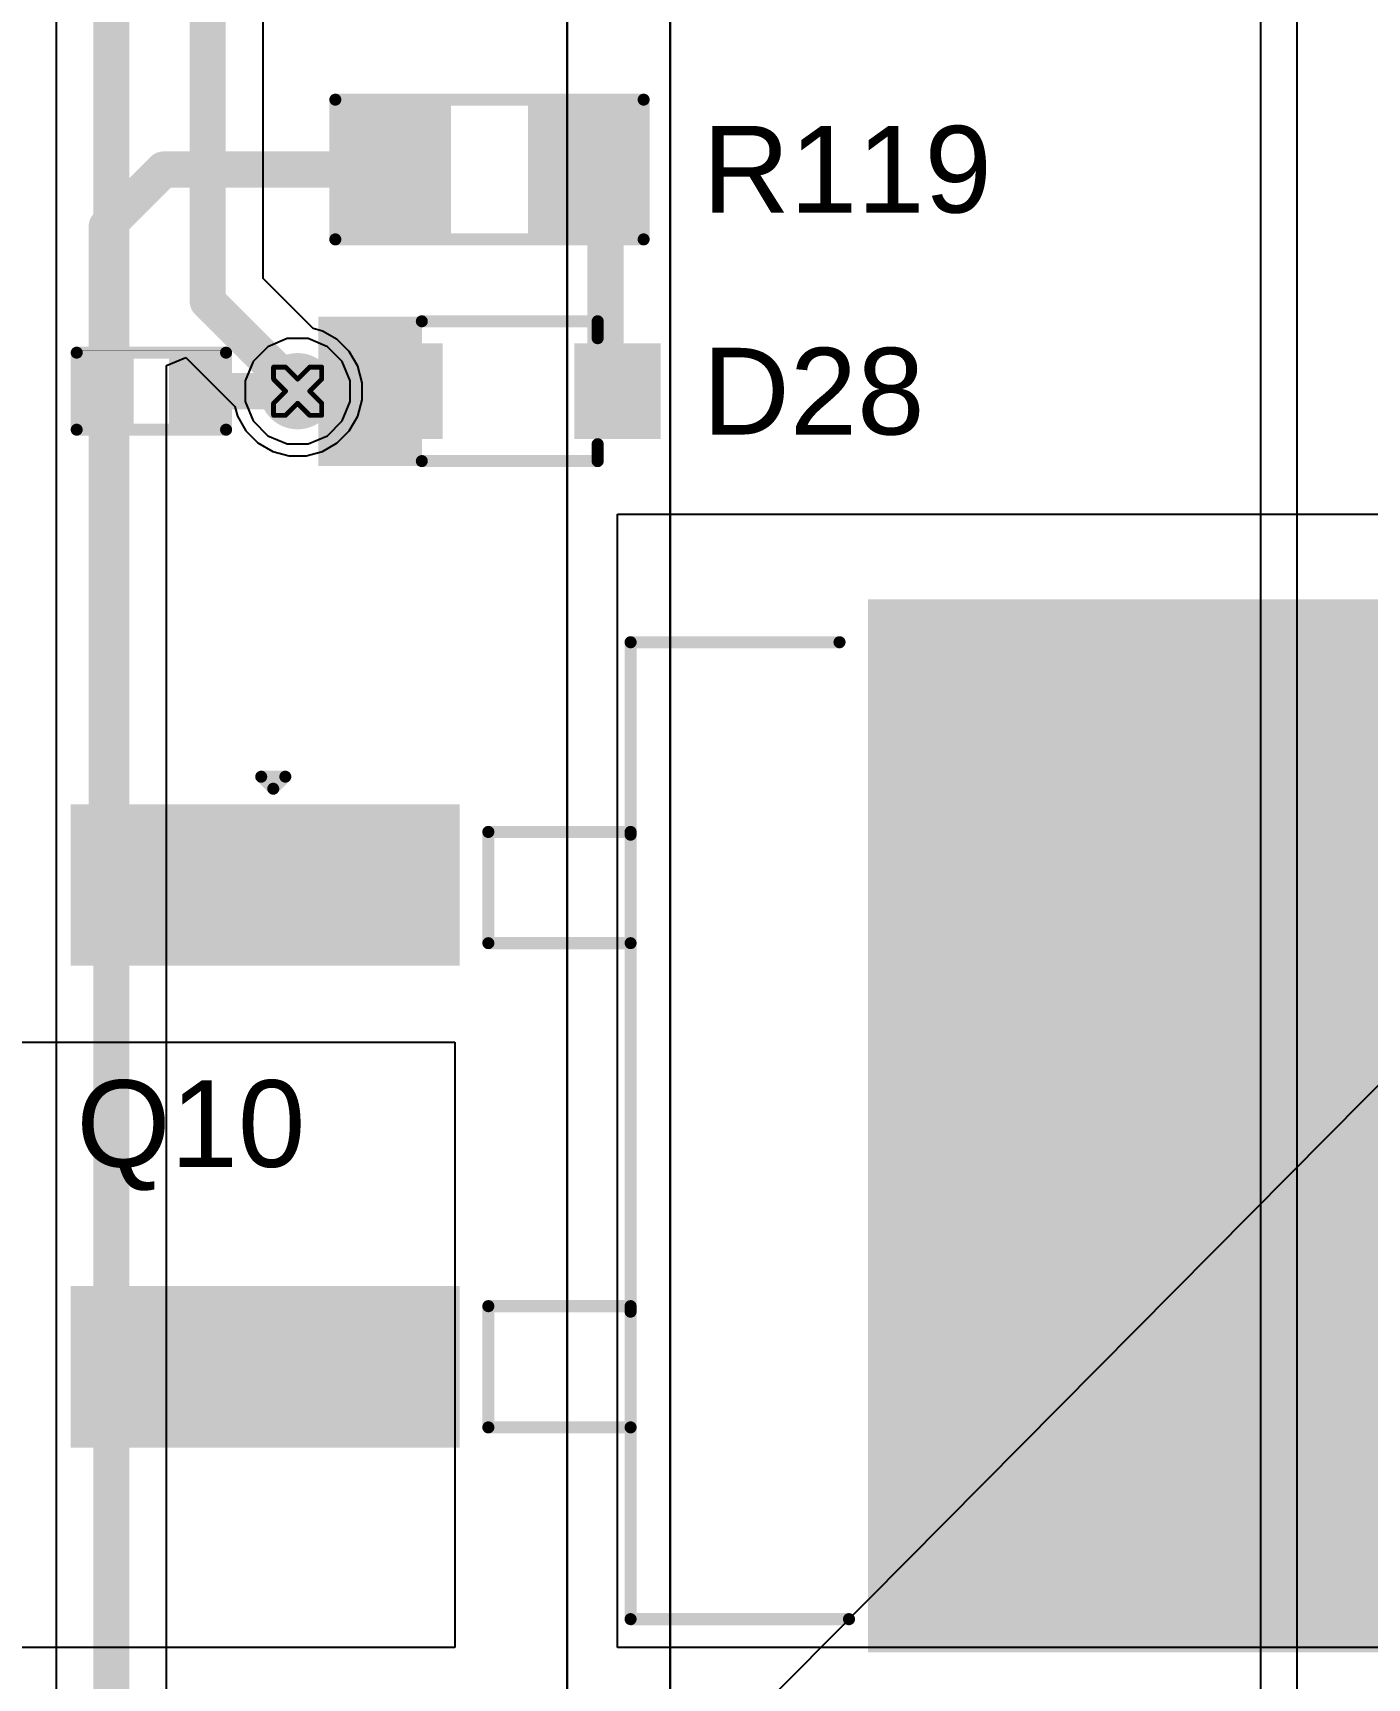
# Model space of a CAD drawing. Header units: inches. Extents: x 0 to 5379, y 0 to 5429.
# Drawn here: x 19.9 to 33.97, y 34.14 to 51.48 of the extents above; entities that cross this region are included whole.
import ezdxf

# ---------------------------------------------------------------- set-up
doc = ezdxf.new("R2010")
doc.units = ezdxf.units.IN
for name, color, linetype in [('Bottom Layer', 5, 'Continuous'), ('Bottom Solder', 6, 'Continuous'), ('Drill Drawing', 1, 'Continuous'), ('GND01', 16, 'Continuous'), ('GND02', 76, 'Continuous'), ('PWR', 156, 'Continuous'), ('SIG 01', 90, 'Continuous'), ('Top Layer', 1, 'Continuous'), ('Top Overlay', 2, 'Continuous'), ('Top Paste', 8, 'Continuous'), ('Top Solder', 216, 'Continuous'), ('Via Holes', 16, 'Continuous')]:
    doc.layers.add(name, color=color, linetype=linetype)
doc.styles.add('Arial', font='', dxfattribs={"height": 0.2})
doc.styles.get('Arial').set_extended_font_data('Arial')

# ---------------------------------------------------------------- blocks, each defined once
blk = doc.blocks.new('R___0402_88')
at = {"layer": 'Top Layer'}
for points in [[(-0.699, -0.318), (-0.699, 0.318), (-0.241, 0.318), (-0.241, -0.318)], [(0.241, -0.318), (0.241, 0.318), (0.699, 0.318), (0.699, -0.318)]]:
    blk.add_hatch(color=1, dxfattribs=at).paths.add_polyline_path(points)
at = {"layer": 'Top Paste'}
for points in [[(-0.699, -0.318), (-0.699, 0.318), (-0.241, 0.318), (-0.241, -0.318)], [(0.241, -0.318), (0.241, 0.318), (0.699, 0.318), (0.699, -0.318)]]:
    blk.add_hatch(color=8, dxfattribs=at).paths.add_polyline_path(points)
at = {"layer": 'Top Solder'}
for points in [[(-0.754, -0.373), (-0.754, 0.373), (-0.186, 0.373), (-0.186, -0.373)], [(0.186, -0.373), (0.186, 0.373), (0.754, 0.373), (0.754, -0.373)]]:
    blk.add_hatch(color=216, dxfattribs=at).paths.add_polyline_path(points)
at = {"layer": 'Top Overlay'}
for points in [[(0.787, 0.406, 0.127, 0.127, 0), (-0.787, 0.406, 0.127, 0.127, 0)], [(-0.787, 0.406, 0.127, 0.127, 0), (-0.787, -0.406, 0.127, 0.127, 0)], [(0.787, 0.406, 0.127, 0.127, 0), (0.787, -0.406, 0.127, 0.127, 0)], [(0.787, -0.406, 0.127, 0.127, 0), (-0.787, -0.406, 0.127, 0.127, 0)], [(0.813, -0.432, 0.00323, 0.00323, 0), (-0.813, -0.432, 0.00323, 0.00323, 0)]]:
    blk.add_lwpolyline(points, format="xyseb", dxfattribs=at)
for points in [[(-0.819, 0.406, 0.0635, 0.0635, 1), (-0.756, 0.406, 0.0635, 0.0635, 1)], [(-0.819, 0.406, 0.0635, 0.0635, 1), (-0.756, 0.406, 0.0635, 0.0635, 1)], [(0.756, 0.406, 0.0635, 0.0635, 1), (0.819, 0.406, 0.0635, 0.0635, 1)], [(0.756, 0.406, 0.0635, 0.0635, 1), (0.819, 0.406, 0.0635, 0.0635, 1)], [(-0.819, -0.406, 0.0635, 0.0635, 1), (-0.756, -0.406, 0.0635, 0.0635, 1)], [(-0.819, -0.406, 0.0635, 0.0635, 1), (-0.756, -0.406, 0.0635, 0.0635, 1)], [(0.756, -0.406, 0.0635, 0.0635, 1), (0.819, -0.406, 0.0635, 0.0635, 1)], [(0.756, -0.406, 0.0635, 0.0635, 1), (0.819, -0.406, 0.0635, 0.0635, 1)], [(-0.814, -0.432, 0.00161, 0.00161, 1), (-0.812, -0.432, 0.00161, 0.00161, 1)], [(0.812, -0.432, 0.00161, 0.00161, 1), (0.814, -0.432, 0.00161, 0.00161, 1)]]:
    blk.add_lwpolyline(points, format="xyseb", close=True, dxfattribs=at)
blk = doc.blocks.new('R___0805_89')
at = {"layer": 'Top Layer'}
for points in [[(-1.524, 0.635), (-0.508, 0.635), (-0.508, -0.635), (-1.524, -0.635)], [(0.508, 0.635), (1.524, 0.635), (1.524, -0.635), (0.508, -0.635)]]:
    blk.add_hatch(color=1, dxfattribs=at).paths.add_polyline_path(points)
at = {"layer": 'Top Paste'}
for points in [[(-1.524, 0.635), (-0.508, 0.635), (-0.508, -0.635), (-1.524, -0.635)], [(0.508, 0.635), (1.524, 0.635), (1.524, -0.635), (0.508, -0.635)]]:
    blk.add_hatch(color=8, dxfattribs=at).paths.add_polyline_path(points)
at = {"layer": 'Top Solder'}
for points in [[(-1.6256, 0.7366), (-0.4064, 0.7366), (-0.4064, -0.7366), (-1.6256, -0.7366)], [(0.4064, 0.7366), (1.6256, 0.7366), (1.6256, -0.7366), (0.4064, -0.7366)]]:
    blk.add_hatch(color=216, dxfattribs=at).paths.add_polyline_path(points)
at = {"layer": 'Top Overlay'}
for points in [[(1.6256, 0.7366, 0.127, 0.127, 0), (-1.6256, 0.7366, 0.127, 0.127, 0)], [(-1.6256, 0.7366, 0.127, 0.127, 0), (-1.6256, -0.7366, 0.127, 0.127, 0)], [(1.6256, 0.7366, 0.127, 0.127, 0), (1.6256, -0.7366, 0.127, 0.127, 0)], [(1.6256, -0.7366, 0.127, 0.127, 0), (-1.6256, -0.7366, 0.127, 0.127, 0)]]:
    blk.add_lwpolyline(points, format="xyseb", dxfattribs=at)
for points in [[(-1.65735, 0.7366, 0.0635, 0.0635, 1), (-1.59385, 0.7366, 0.0635, 0.0635, 1)], [(-1.65735, 0.7366, 0.0635, 0.0635, 1), (-1.59385, 0.7366, 0.0635, 0.0635, 1)], [(1.59385, 0.7366, 0.0635, 0.0635, 1), (1.65735, 0.7366, 0.0635, 0.0635, 1)], [(1.59385, 0.7366, 0.0635, 0.0635, 1), (1.65735, 0.7366, 0.0635, 0.0635, 1)], [(-1.65735, -0.7366, 0.0635, 0.0635, 1), (-1.59385, -0.7366, 0.0635, 0.0635, 1)], [(-1.65735, -0.7366, 0.0635, 0.0635, 1), (-1.59385, -0.7366, 0.0635, 0.0635, 1)], [(1.59385, -0.7366, 0.0635, 0.0635, 1), (1.65735, -0.7366, 0.0635, 0.0635, 1)], [(1.59385, -0.7366, 0.0635, 0.0635, 1), (1.65735, -0.7366, 0.0635, 0.0635, 1)]]:
    blk.add_lwpolyline(points, format="xyseb", close=True, dxfattribs=at)
blk = doc.blocks.new('H2PAK_2_91')
at = {"layer": 'Top Layer'}
for points in [[(-5.5, 0.828), (-5.5, 10.328), (5.5, 10.328), (5.5, 0.828)], [(-3.34, -3.578), (-1.74, -3.578), (-1.74, -7.578), (-3.34, -7.578)], [(1.74, -3.578), (3.34, -3.578), (3.34, -7.578), (1.74, -7.578)]]:
    blk.add_hatch(color=1, dxfattribs=at).paths.add_polyline_path(points)
at = {"layer": 'Top Paste'}
for points in [[(-5.5, 0.828), (-5.5, 10.328), (5.5, 10.328), (5.5, 0.828)], [(-3.34, -3.578), (-1.74, -3.578), (-1.74, -7.578), (-3.34, -7.578)], [(1.74, -3.578), (3.34, -3.578), (3.34, -7.578), (1.74, -7.578)]]:
    blk.add_hatch(color=8, dxfattribs=at).paths.add_polyline_path(points)
at = {"layer": 'Top Solder'}
for points in [[(-5.551, 0.778), (-5.551, 10.379), (5.551, 10.379), (5.551, 0.778)], [(-3.391, -3.528), (-1.689, -3.528), (-1.689, -7.629), (-3.391, -7.629)], [(1.689, -3.528), (3.391, -3.528), (3.391, -7.629), (1.689, -7.629)]]:
    blk.add_hatch(color=216, dxfattribs=at).paths.add_polyline_path(points)
at = {"layer": 'Top Overlay'}
for points in [[(-5.1, -1.725, 0.127, 0.127, 0), (-5.1, 0.478, 0.127, 0.127, 0)], [(5.2, -1.725, 0.127, 0.127, 0), (5.2, 0.578, 0.127, 0.127, 0)], [(5.2, -1.725, 0.127, 0.127, 0), (-5.1, -1.725, 0.127, 0.127, 0)], [(-3.1, -3.225, 0.127, 0.127, 0), (-3.1, -1.725, 0.127, 0.127, 0)], [(-3.07, -1.725, 0.127, 0.127, 0), (-3.1, -1.725, 0.127, 0.127, 0)], [(-1.927, -3.225, 0.127, 0.127, 0), (-1.927, -1.725, 0.127, 0.127, 0)], [(1.9, -3.225, 0.127, 0.127, 0), (1.9, -1.725, 0.127, 0.127, 0)], [(1.959, -1.725, 0.127, 0.127, 0), (1.9, -1.725, 0.127, 0.127, 0)], [(3.178, -3.225, 0.127, 0.127, 0), (3.178, -1.725, 0.127, 0.127, 0)], [(-1.927, -3.225, 0.127, 0.127, 0), (-3.1, -3.225, 0.127, 0.127, 0)], [(3.178, -3.225, 0.127, 0.127, 0), (1.9, -3.225, 0.127, 0.127, 0)], [(-3.556, -5.493, 0.127, 0.127, 0), (-3.683, -5.366, 0.127, 0.127, 0)], [(-3.683, -5.62, 0.127, 0.127, 0), (-3.683, -5.366, 0.127, 0.127, 0)], [(-3.683, -5.62, 0.127, 0.127, 0), (-3.556, -5.493, 0.127, 0.127, 0)]]:
    blk.add_lwpolyline(points, format="xyseb", dxfattribs=at)
for points in [[(-5.132, 0.478, 0.0635, 0.0635, 1), (-5.068, 0.478, 0.0635, 0.0635, 1)], [(5.168, 0.578, 0.0635, 0.0635, 1), (5.232, 0.578, 0.0635, 0.0635, 1)], [(-5.132, -1.725, 0.0635, 0.0635, 1), (-5.068, -1.725, 0.0635, 0.0635, 1)], [(-5.132, -1.725, 0.0635, 0.0635, 1), (-5.068, -1.725, 0.0635, 0.0635, 1)], [(-3.132, -1.725, 0.0635, 0.0635, 1), (-3.068, -1.725, 0.0635, 0.0635, 1)], [(-3.132, -1.725, 0.0635, 0.0635, 1), (-3.068, -1.725, 0.0635, 0.0635, 1)], [(-3.102, -1.725, 0.0635, 0.0635, 1), (-3.039, -1.725, 0.0635, 0.0635, 1)], [(-1.959, -1.725, 0.0635, 0.0635, 1), (-1.896, -1.725, 0.0635, 0.0635, 1)], [(1.868, -1.725, 0.0635, 0.0635, 1), (1.932, -1.725, 0.0635, 0.0635, 1)], [(1.868, -1.725, 0.0635, 0.0635, 1), (1.932, -1.725, 0.0635, 0.0635, 1)], [(1.927, -1.725, 0.0635, 0.0635, 1), (1.99, -1.725, 0.0635, 0.0635, 1)], [(3.146, -1.725, 0.0635, 0.0635, 1), (3.21, -1.725, 0.0635, 0.0635, 1)], [(5.168, -1.725, 0.0635, 0.0635, 1), (5.232, -1.725, 0.0635, 0.0635, 1)], [(5.168, -1.725, 0.0635, 0.0635, 1), (5.232, -1.725, 0.0635, 0.0635, 1)], [(-3.132, -3.225, 0.0635, 0.0635, 1), (-3.068, -3.225, 0.0635, 0.0635, 1)], [(-3.132, -3.225, 0.0635, 0.0635, 1), (-3.068, -3.225, 0.0635, 0.0635, 1)], [(-1.959, -3.225, 0.0635, 0.0635, 1), (-1.896, -3.225, 0.0635, 0.0635, 1)], [(-1.959, -3.225, 0.0635, 0.0635, 1), (-1.896, -3.225, 0.0635, 0.0635, 1)], [(1.868, -3.225, 0.0635, 0.0635, 1), (1.932, -3.225, 0.0635, 0.0635, 1)], [(1.868, -3.225, 0.0635, 0.0635, 1), (1.932, -3.225, 0.0635, 0.0635, 1)], [(3.146, -3.225, 0.0635, 0.0635, 1), (3.21, -3.225, 0.0635, 0.0635, 1)], [(3.146, -3.225, 0.0635, 0.0635, 1), (3.21, -3.225, 0.0635, 0.0635, 1)], [(-3.714, -5.366, 0.0635, 0.0635, 1), (-3.651, -5.366, 0.0635, 0.0635, 1)], [(-3.714, -5.366, 0.0635, 0.0635, 1), (-3.651, -5.366, 0.0635, 0.0635, 1)], [(-3.587, -5.493, 0.0635, 0.0635, 1), (-3.524, -5.493, 0.0635, 0.0635, 1)], [(-3.587, -5.493, 0.0635, 0.0635, 1), (-3.524, -5.493, 0.0635, 0.0635, 1)], [(-3.714, -5.62, 0.0635, 0.0635, 1), (-3.651, -5.62, 0.0635, 0.0635, 1)], [(-3.714, -5.62, 0.0635, 0.0635, 1), (-3.651, -5.62, 0.0635, 0.0635, 1)]]:
    blk.add_lwpolyline(points, format="xyseb", close=True, dxfattribs=at)
blk = doc.blocks.new('SOD_323_93')
at = {"layer": 'Top Layer'}
for points in [[(-0.75, -0.45), (-1.55, -0.45), (-1.55, 0.45), (-0.75, 0.45)], [(1.55, -0.45), (0.75, -0.45), (0.75, 0.45), (1.55, 0.45)]]:
    blk.add_hatch(color=1, dxfattribs=at).paths.add_polyline_path(points)
at = {"layer": 'Top Overlay'}
for points in [[(-2.007, 0.483), (-0.914, 0.483), (-0.914, 0.787), (-2.007, 0.787)], [(-2.007, -0.508), (-1.575, -0.508), (-1.575, 0.508), (-2.007, 0.508)], [(-2.007, -0.787), (-0.914, -0.787), (-0.914, -0.483), (-2.007, -0.483)]]:
    blk.add_hatch(color=2, dxfattribs=at).paths.add_polyline_path(points)
at = {"layer": 'Top Paste'}
for points in [[(-0.75, -0.45), (-1.55, -0.45), (-1.55, 0.45), (-0.75, 0.45)], [(1.55, -0.45), (0.75, -0.45), (0.75, 0.45), (1.55, 0.45)]]:
    blk.add_hatch(color=8, dxfattribs=at).paths.add_polyline_path(points)
at = {"layer": 'Top Solder'}
for points in [[(-0.695, -0.505), (-1.605, -0.505), (-1.605, 0.505), (-0.695, 0.505)], [(1.605, -0.505), (0.695, -0.505), (0.695, 0.505), (1.605, 0.505)]]:
    blk.add_hatch(color=216, dxfattribs=at).paths.add_polyline_path(points)
at = {"layer": 'Top Overlay'}
for points in [[(-0.914, 0.737, 0.127, 0.127, 0), (0.94, 0.737, 0.127, 0.127, 0)], [(0.94, 0.559, 0.127, 0.127, 0), (0.94, 0.737, 0.127, 0.127, 0)], [(0.94, -0.737, 0.127, 0.127, 0), (0.94, -0.559, 0.127, 0.127, 0)], [(-0.914, -0.737, 0.127, 0.127, 0), (0.94, -0.737, 0.127, 0.127, 0)]]:
    blk.add_lwpolyline(points, format="xyseb", dxfattribs=at)
for points in [[(-0.946, 0.737, 0.0635, 0.0635, 1), (-0.883, 0.737, 0.0635, 0.0635, 1)], [(0.908, 0.737, 0.0635, 0.0635, 1), (0.972, 0.737, 0.0635, 0.0635, 1)], [(0.908, 0.737, 0.0635, 0.0635, 1), (0.972, 0.737, 0.0635, 0.0635, 1)], [(0.908, 0.559, 0.0635, 0.0635, 1), (0.972, 0.559, 0.0635, 0.0635, 1)], [(0.908, -0.559, 0.0635, 0.0635, 1), (0.972, -0.559, 0.0635, 0.0635, 1)], [(-0.946, -0.737, 0.0635, 0.0635, 1), (-0.883, -0.737, 0.0635, 0.0635, 1)], [(0.908, -0.737, 0.0635, 0.0635, 1), (0.972, -0.737, 0.0635, 0.0635, 1)], [(0.908, -0.737, 0.0635, 0.0635, 1), (0.972, -0.737, 0.0635, 0.0635, 1)]]:
    blk.add_lwpolyline(points, format="xyseb", close=True, dxfattribs=at)

msp = doc.modelspace()

# ---------------------------------------------------------------- hatches: boundary and pattern name
at = {"layer": 'Bottom Layer'}
h = msp.add_hatch(color=5, dxfattribs=at)
edge = h.paths.add_edge_path()
edge.add_arc((22.69, 47.705), 0.3, 0, 360)
at = {"layer": 'Bottom Solder'}
h = msp.add_hatch(color=6, dxfattribs=at)
edge = h.paths.add_edge_path()
edge.add_arc((22.69, 47.705), 0.402, 0, 360)
at = {"layer": 'GND01'}
h = msp.add_hatch(color=16, dxfattribs=at)
edge = h.paths.add_edge_path()
edge.add_arc((22.69, 47.705), 0.3, 0, 360)
at = {"layer": 'GND02'}
h = msp.add_hatch(color=76, dxfattribs=at)
edge = h.paths.add_edge_path()
edge.add_arc((22.69, 47.705), 0.3, 0, 360)
at = {"layer": 'PWR'}
h = msp.add_hatch(color=156, dxfattribs=at)
edge = h.paths.add_edge_path()
edge.add_arc((22.69, 47.705), 0.3, 0, 360)
at = {"layer": 'SIG 01'}
h = msp.add_hatch(color=90, dxfattribs=at)
edge = h.paths.add_edge_path()
edge.add_arc((22.69, 47.705), 0.3, 0, 360)
at = {"layer": 'Top Layer'}
h = msp.add_hatch(color=1, dxfattribs=at)
edge = h.paths.add_edge_path()
edge.add_arc((22.69, 47.705), 0.3, 0, 360)
at = {"layer": 'Top Solder'}
h = msp.add_hatch(color=216, dxfattribs=at)
edge = h.paths.add_edge_path()
edge.add_arc((22.69, 47.705), 0.402, 0, 360)
at = {"layer": 'Via Holes'}
h = msp.add_hatch(color=7, dxfattribs=at)
edge = h.paths.add_edge_path()
edge.add_arc((22.69, 47.705), 0.15, 0, 360)

# ---------------------------------------------------------------- linework, layer by layer
at = {"layer": 'Bottom Layer'}
for p, q in [((25.532, 0.388), (25.532, 63.507)), ((25.532, 63.507), (25.532, 0.388)), ((26.619, 62.456), (26.619, 0.388)), ((26.619, 0.388), (26.619, 62.456)), ((22.58, 48.259), (22.376, 48.174)), ((22.801, 48.259), (22.58, 48.259)), ((23.004, 48.174), (22.801, 48.259)), ((22.376, 48.174), (22.221, 48.019)), ((23.16, 48.019), (23.004, 48.174)), ((22.221, 48.019), (22.136, 47.815)), ((23.244, 47.815), (23.16, 48.019)), ((22.136, 47.815), (22.136, 47.595)), ((23.244, 47.595), (23.244, 47.815)), ((22.136, 47.595), (22.221, 47.391)), ((23.16, 47.391), (23.244, 47.595)), ((22.221, 47.391), (22.376, 47.235)), ((23.004, 47.235), (23.16, 47.391)), ((22.376, 47.235), (22.58, 47.151)), ((22.801, 47.151), (23.004, 47.235)), ((22.58, 47.151), (22.801, 47.151))]:
    msp.add_line(p, q, dxfattribs=at)
at = {"layer": 'Bottom Solder'}
msp.add_line((6.245, 12.319), (5379.208, 5429.208), dxfattribs=at)
at = {"layer": 'Drill Drawing'}
for points in [[(22.436, 47.832, 0.0508, 0.0508, 0), (22.436, 47.959, 0.0508, 0.0508, 0)], [(22.436, 47.959, 0.0508, 0.0508, 0), (22.563, 47.959, 0.0508, 0.0508, 0)], [(22.563, 47.959, 0.0508, 0.0508, 0), (22.69, 47.832, 0.0508, 0.0508, 0)], [(22.69, 47.832, 0.0508, 0.0508, 0), (22.817, 47.959, 0.0508, 0.0508, 0)], [(22.817, 47.959, 0.0508, 0.0508, 0), (22.944, 47.959, 0.0508, 0.0508, 0)], [(22.944, 47.832, 0.0508, 0.0508, 0), (22.944, 47.959, 0.0508, 0.0508, 0)], [(22.436, 47.832, 0.0508, 0.0508, 0), (22.563, 47.705, 0.0508, 0.0508, 0)], [(22.436, 47.578, 0.0508, 0.0508, 0), (22.563, 47.705, 0.0508, 0.0508, 0)], [(22.817, 47.705, 0.0508, 0.0508, 0), (22.944, 47.832, 0.0508, 0.0508, 0)], [(22.817, 47.705, 0.0508, 0.0508, 0), (22.944, 47.578, 0.0508, 0.0508, 0)], [(22.436, 47.451, 0.0508, 0.0508, 0), (22.436, 47.578, 0.0508, 0.0508, 0)], [(22.563, 47.451, 0.0508, 0.0508, 0), (22.69, 47.578, 0.0508, 0.0508, 0)], [(22.69, 47.578, 0.0508, 0.0508, 0), (22.817, 47.451, 0.0508, 0.0508, 0)], [(22.944, 47.451, 0.0508, 0.0508, 0), (22.944, 47.578, 0.0508, 0.0508, 0)], [(22.436, 47.451, 0.0508, 0.0508, 0), (22.563, 47.451, 0.0508, 0.0508, 0)], [(22.817, 47.451, 0.0508, 0.0508, 0), (22.944, 47.451, 0.0508, 0.0508, 0)]]:
    msp.add_lwpolyline(points, format="xyseb", dxfattribs=at)
for points in [[(22.424, 47.959, 0.0254, 0.0254, 1), (22.449, 47.959, 0.0254, 0.0254, 1)], [(22.424, 47.959, 0.0254, 0.0254, 1), (22.449, 47.959, 0.0254, 0.0254, 1)], [(22.551, 47.959, 0.0254, 0.0254, 1), (22.576, 47.959, 0.0254, 0.0254, 1)], [(22.551, 47.959, 0.0254, 0.0254, 1), (22.576, 47.959, 0.0254, 0.0254, 1)], [(22.805, 47.959, 0.0254, 0.0254, 1), (22.83, 47.959, 0.0254, 0.0254, 1)], [(22.805, 47.959, 0.0254, 0.0254, 1), (22.83, 47.959, 0.0254, 0.0254, 1)], [(22.932, 47.959, 0.0254, 0.0254, 1), (22.957, 47.959, 0.0254, 0.0254, 1)], [(22.932, 47.959, 0.0254, 0.0254, 1), (22.957, 47.959, 0.0254, 0.0254, 1)], [(22.424, 47.832, 0.0254, 0.0254, 1), (22.449, 47.832, 0.0254, 0.0254, 1)], [(22.424, 47.832, 0.0254, 0.0254, 1), (22.449, 47.832, 0.0254, 0.0254, 1)], [(22.551, 47.705, 0.0254, 0.0254, 1), (22.576, 47.705, 0.0254, 0.0254, 1)], [(22.551, 47.705, 0.0254, 0.0254, 1), (22.576, 47.705, 0.0254, 0.0254, 1)], [(22.678, 47.832, 0.0254, 0.0254, 1), (22.703, 47.832, 0.0254, 0.0254, 1)], [(22.678, 47.832, 0.0254, 0.0254, 1), (22.703, 47.832, 0.0254, 0.0254, 1)], [(22.805, 47.705, 0.0254, 0.0254, 1), (22.83, 47.705, 0.0254, 0.0254, 1)], [(22.805, 47.705, 0.0254, 0.0254, 1), (22.83, 47.705, 0.0254, 0.0254, 1)], [(22.932, 47.832, 0.0254, 0.0254, 1), (22.957, 47.832, 0.0254, 0.0254, 1)], [(22.932, 47.832, 0.0254, 0.0254, 1), (22.957, 47.832, 0.0254, 0.0254, 1)], [(22.424, 47.578, 0.0254, 0.0254, 1), (22.449, 47.578, 0.0254, 0.0254, 1)], [(22.424, 47.578, 0.0254, 0.0254, 1), (22.449, 47.578, 0.0254, 0.0254, 1)], [(22.678, 47.578, 0.0254, 0.0254, 1), (22.703, 47.578, 0.0254, 0.0254, 1)], [(22.678, 47.578, 0.0254, 0.0254, 1), (22.703, 47.578, 0.0254, 0.0254, 1)], [(22.932, 47.578, 0.0254, 0.0254, 1), (22.957, 47.578, 0.0254, 0.0254, 1)], [(22.932, 47.578, 0.0254, 0.0254, 1), (22.957, 47.578, 0.0254, 0.0254, 1)], [(22.424, 47.451, 0.0254, 0.0254, 1), (22.449, 47.451, 0.0254, 0.0254, 1)], [(22.424, 47.451, 0.0254, 0.0254, 1), (22.449, 47.451, 0.0254, 0.0254, 1)], [(22.551, 47.451, 0.0254, 0.0254, 1), (22.576, 47.451, 0.0254, 0.0254, 1)], [(22.551, 47.451, 0.0254, 0.0254, 1), (22.576, 47.451, 0.0254, 0.0254, 1)], [(22.805, 47.451, 0.0254, 0.0254, 1), (22.83, 47.451, 0.0254, 0.0254, 1)], [(22.805, 47.451, 0.0254, 0.0254, 1), (22.83, 47.451, 0.0254, 0.0254, 1)], [(22.932, 47.451, 0.0254, 0.0254, 1), (22.957, 47.451, 0.0254, 0.0254, 1)], [(22.932, 47.451, 0.0254, 0.0254, 1), (22.957, 47.451, 0.0254, 0.0254, 1)]]:
    msp.add_lwpolyline(points, format="xyseb", close=True, dxfattribs=at)
at = {"layer": 'GND01'}
for p, q in [((22.58, 48.259), (22.376, 48.174)), ((22.801, 48.259), (22.58, 48.259)), ((23.004, 48.174), (22.801, 48.259)), ((22.376, 48.174), (22.221, 48.019)), ((23.16, 48.019), (23.004, 48.174)), ((22.221, 48.019), (22.136, 47.815)), ((23.244, 47.815), (23.16, 48.019)), ((22.136, 47.815), (22.136, 47.595)), ((23.244, 47.595), (23.244, 47.815)), ((22.136, 47.595), (22.221, 47.391)), ((23.16, 47.391), (23.244, 47.595)), ((22.221, 47.391), (22.376, 47.235)), ((23.004, 47.235), (23.16, 47.391)), ((22.376, 47.235), (22.58, 47.151)), ((22.801, 47.151), (23.004, 47.235)), ((22.58, 47.151), (22.801, 47.151))]:
    msp.add_line(p, q, dxfattribs=at)
at = {"layer": 'GND02'}
for p, q in [((22.58, 48.259), (22.376, 48.174)), ((22.801, 48.259), (22.58, 48.259)), ((23.004, 48.174), (22.801, 48.259)), ((22.376, 48.174), (22.221, 48.019)), ((23.16, 48.019), (23.004, 48.174)), ((22.221, 48.019), (22.136, 47.815)), ((23.244, 47.815), (23.16, 48.019)), ((22.136, 47.815), (22.136, 47.595)), ((23.244, 47.595), (23.244, 47.815)), ((22.136, 47.595), (22.221, 47.391)), ((23.16, 47.391), (23.244, 47.595)), ((22.221, 47.391), (22.376, 47.235)), ((23.004, 47.235), (23.16, 47.391)), ((22.376, 47.235), (22.58, 47.151)), ((22.801, 47.151), (23.004, 47.235)), ((22.58, 47.151), (22.801, 47.151))]:
    msp.add_line(p, q, dxfattribs=at)
at = {"layer": 'PWR'}
for p, q in [((32.842, 93.525), (32.842, 16.307)), ((33.231, 16.468), (33.231, 93.27)), ((22.58, 48.259), (22.376, 48.174)), ((22.801, 48.259), (22.58, 48.259)), ((23.004, 48.174), (22.801, 48.259)), ((22.376, 48.174), (22.221, 48.019)), ((23.16, 48.019), (23.004, 48.174)), ((22.221, 48.019), (22.136, 47.815)), ((23.244, 47.815), (23.16, 48.019)), ((22.136, 47.815), (22.136, 47.595)), ((23.244, 47.595), (23.244, 47.815)), ((22.136, 47.595), (22.221, 47.391)), ((23.16, 47.391), (23.244, 47.595)), ((22.221, 47.391), (22.376, 47.235)), ((23.004, 47.235), (23.16, 47.391)), ((22.376, 47.235), (22.58, 47.151)), ((22.801, 47.151), (23.004, 47.235)), ((22.58, 47.151), (22.801, 47.151))]:
    msp.add_line(p, q, dxfattribs=at)
at = {"layer": 'SIG 01'}
for p, q in [((20.144, 65.456), (20.144, 32.571)), ((22.325, 48.894), (22.325, 64.011)), ((22.853, 48.366), (22.325, 48.894)), ((22.953, 48.339), (22.853, 48.366)), ((23.108, 48.25), (22.953, 48.339)), ((23.235, 48.123), (23.108, 48.25)), ((21.309, 47.975), (21.512, 48.059)), ((21.512, 48.059), (22.029, 47.542)), ((23.325, 47.968), (23.235, 48.123)), ((21.309, 32.812), (21.309, 47.975)), ((23.371, 47.794), (23.325, 47.968)), ((23.371, 47.615), (23.371, 47.794)), ((22.029, 47.542), (22.056, 47.442)), ((23.325, 47.442), (23.371, 47.615)), ((22.056, 47.442), (22.145, 47.287)), ((23.235, 47.287), (23.325, 47.442)), ((22.145, 47.287), (22.272, 47.16)), ((23.108, 47.16), (23.235, 47.287)), ((22.272, 47.16), (22.427, 47.07)), ((22.427, 47.07), (22.601, 47.024)), ((22.601, 47.024), (22.78, 47.024)), ((22.78, 47.024), (22.953, 47.07)), ((22.953, 47.07), (23.108, 47.16))]:
    msp.add_line(p, q, dxfattribs=at)
for points in [[(20.726, 32.571, 0.381, 0.381, 0), (20.726, 65.456, 0.381, 0.381, 0)], [(21.742, 48.653, 0.381, 0.381, 0), (21.742, 65.151, 0.381, 0.381, 0)], [(21.742, 48.653, 0.381, 0.381, 0), (22.69, 47.705, 0.381, 0.381, 0)]]:
    msp.add_lwpolyline(points, format="xyseb", dxfattribs=at)
for points in [[(21.647, 48.653, 0.191, 0.191, 1), (21.838, 48.653, 0.191, 0.191, 1)], [(21.647, 48.653, 0.191, 0.191, 1), (21.838, 48.653, 0.191, 0.191, 1)], [(22.595, 47.705, 0.191, 0.191, 1), (22.786, 47.705, 0.191, 0.191, 1)]]:
    msp.add_lwpolyline(points, format="xyseb", close=True, dxfattribs=at)
at = {"layer": 'Top Layer'}
for p, q in [((26.064, 34.458), (26.064, 46.409)), ((26.064, 46.409), (47.498, 46.409)), ((19.304, 40.84), (24.348, 40.84)), ((24.348, 40.84), (24.348, 34.458)), ((24.348, 34.458), (10.668, 34.458)), ((53.086, 34.458), (26.064, 34.458))]:
    msp.add_line(p, q, dxfattribs=at)
for points in [[(20.678, 49.445, 0.381, 0.381, 0), (21.275, 50.042, 0.381, 0.381, 0)], [(21.275, 50.042, 0.381, 0.381, 0), (23.696, 50.042, 0.381, 0.381, 0)], [(25.728, 50.042, 0.381, 0.381, 0), (25.936, 49.834, 0.381, 0.381, 0)], [(25.936, 47.832, 0.381, 0.381, 0), (25.936, 49.834, 0.381, 0.381, 0)], [(20.678, 47.705, 0.381, 0.381, 0), (20.678, 49.445, 0.381, 0.381, 0)], [(20.678, 43.107, 0.381, 0.381, 0), (20.678, 47.705, 0.381, 0.381, 0)], [(21.618, 47.705, 0.381, 0.381, 0), (22.69, 47.705, 0.381, 0.381, 0)], [(22.69, 47.705, 0.381, 0.381, 0), (23.763, 47.705, 0.381, 0.381, 0)], [(25.936, 47.832, 0.381, 0.381, 0), (26.063, 47.705, 0.381, 0.381, 0)], [(20.678, 43.107, 0.381, 0.381, 0), (21.287, 42.498, 0.381, 0.381, 0)], [(21.287, 42.498, 0.381, 0.381, 0), (22.348, 42.498, 0.381, 0.381, 0)]]:
    msp.add_lwpolyline(points, format="xyseb", dxfattribs=at)
for points in [[(21.18, 50.042, 0.191, 0.191, 1), (21.37, 50.042, 0.191, 0.191, 1)], [(21.18, 50.042, 0.191, 0.191, 1), (21.37, 50.042, 0.191, 0.191, 1)], [(23.601, 50.042, 0.191, 0.191, 1), (23.791, 50.042, 0.191, 0.191, 1)], [(25.633, 50.042, 0.191, 0.191, 1), (25.823, 50.042, 0.191, 0.191, 1)], [(25.841, 49.834, 0.191, 0.191, 1), (26.031, 49.834, 0.191, 0.191, 1)], [(25.841, 49.834, 0.191, 0.191, 1), (26.031, 49.834, 0.191, 0.191, 1)], [(20.583, 49.445, 0.191, 0.191, 1), (20.773, 49.445, 0.191, 0.191, 1)], [(20.583, 49.445, 0.191, 0.191, 1), (20.773, 49.445, 0.191, 0.191, 1)], [(20.583, 47.705, 0.191, 0.191, 1), (20.773, 47.705, 0.191, 0.191, 1)], [(20.583, 47.705, 0.191, 0.191, 1), (20.773, 47.705, 0.191, 0.191, 1)], [(21.522, 47.705, 0.191, 0.191, 1), (21.713, 47.705, 0.191, 0.191, 1)], [(22.595, 47.705, 0.191, 0.191, 1), (22.786, 47.705, 0.191, 0.191, 1)], [(22.595, 47.705, 0.191, 0.191, 1), (22.786, 47.705, 0.191, 0.191, 1)], [(23.668, 47.705, 0.191, 0.191, 1), (23.858, 47.705, 0.191, 0.191, 1)], [(25.841, 47.832, 0.191, 0.191, 1), (26.031, 47.832, 0.191, 0.191, 1)], [(25.841, 47.832, 0.191, 0.191, 1), (26.031, 47.832, 0.191, 0.191, 1)], [(25.968, 47.705, 0.191, 0.191, 1), (26.158, 47.705, 0.191, 0.191, 1)], [(20.583, 43.107, 0.191, 0.191, 1), (20.773, 43.107, 0.191, 0.191, 1)], [(20.583, 43.107, 0.191, 0.191, 1), (20.773, 43.107, 0.191, 0.191, 1)], [(21.192, 42.498, 0.191, 0.191, 1), (21.383, 42.498, 0.191, 0.191, 1)], [(21.192, 42.498, 0.191, 0.191, 1), (21.383, 42.498, 0.191, 0.191, 1)], [(22.252, 42.498, 0.191, 0.191, 1), (22.443, 42.498, 0.191, 0.191, 1)]]:
    msp.add_lwpolyline(points, format="xyseb", close=True, dxfattribs=at)
at = {"layer": 'Top Solder'}
msp.add_line((6.245, 12.319), (5379.208, 5429.208), dxfattribs=at)

# ---------------------------------------------------------------- block references
for name, p, rotation in [('R___0805_89', (24.713, 50.042), 180), ('R___0402_88', (21.148, 47.705), 180), ('H2PAK_2_91', (27.926, 39.958), 270)]:
    msp.add_blockref(name, p, dxfattribs=dict(rotation=rotation))
msp.add_blockref('SOD_323_93', (24.914, 47.705))

# ---------------------------------------------------------------- texts
at = {"layer": 'Top Overlay', "style": 'Arial'}
for s, p in [('R119', (26.957, 49.588)), ('D28', (26.957, 47.248)), ('Q10', (20.357, 39.526))]:
    msp.add_text(s, height=0.9144, dxfattribs=at).set_placement(p)

doc.saveas('drawing.dxf')
